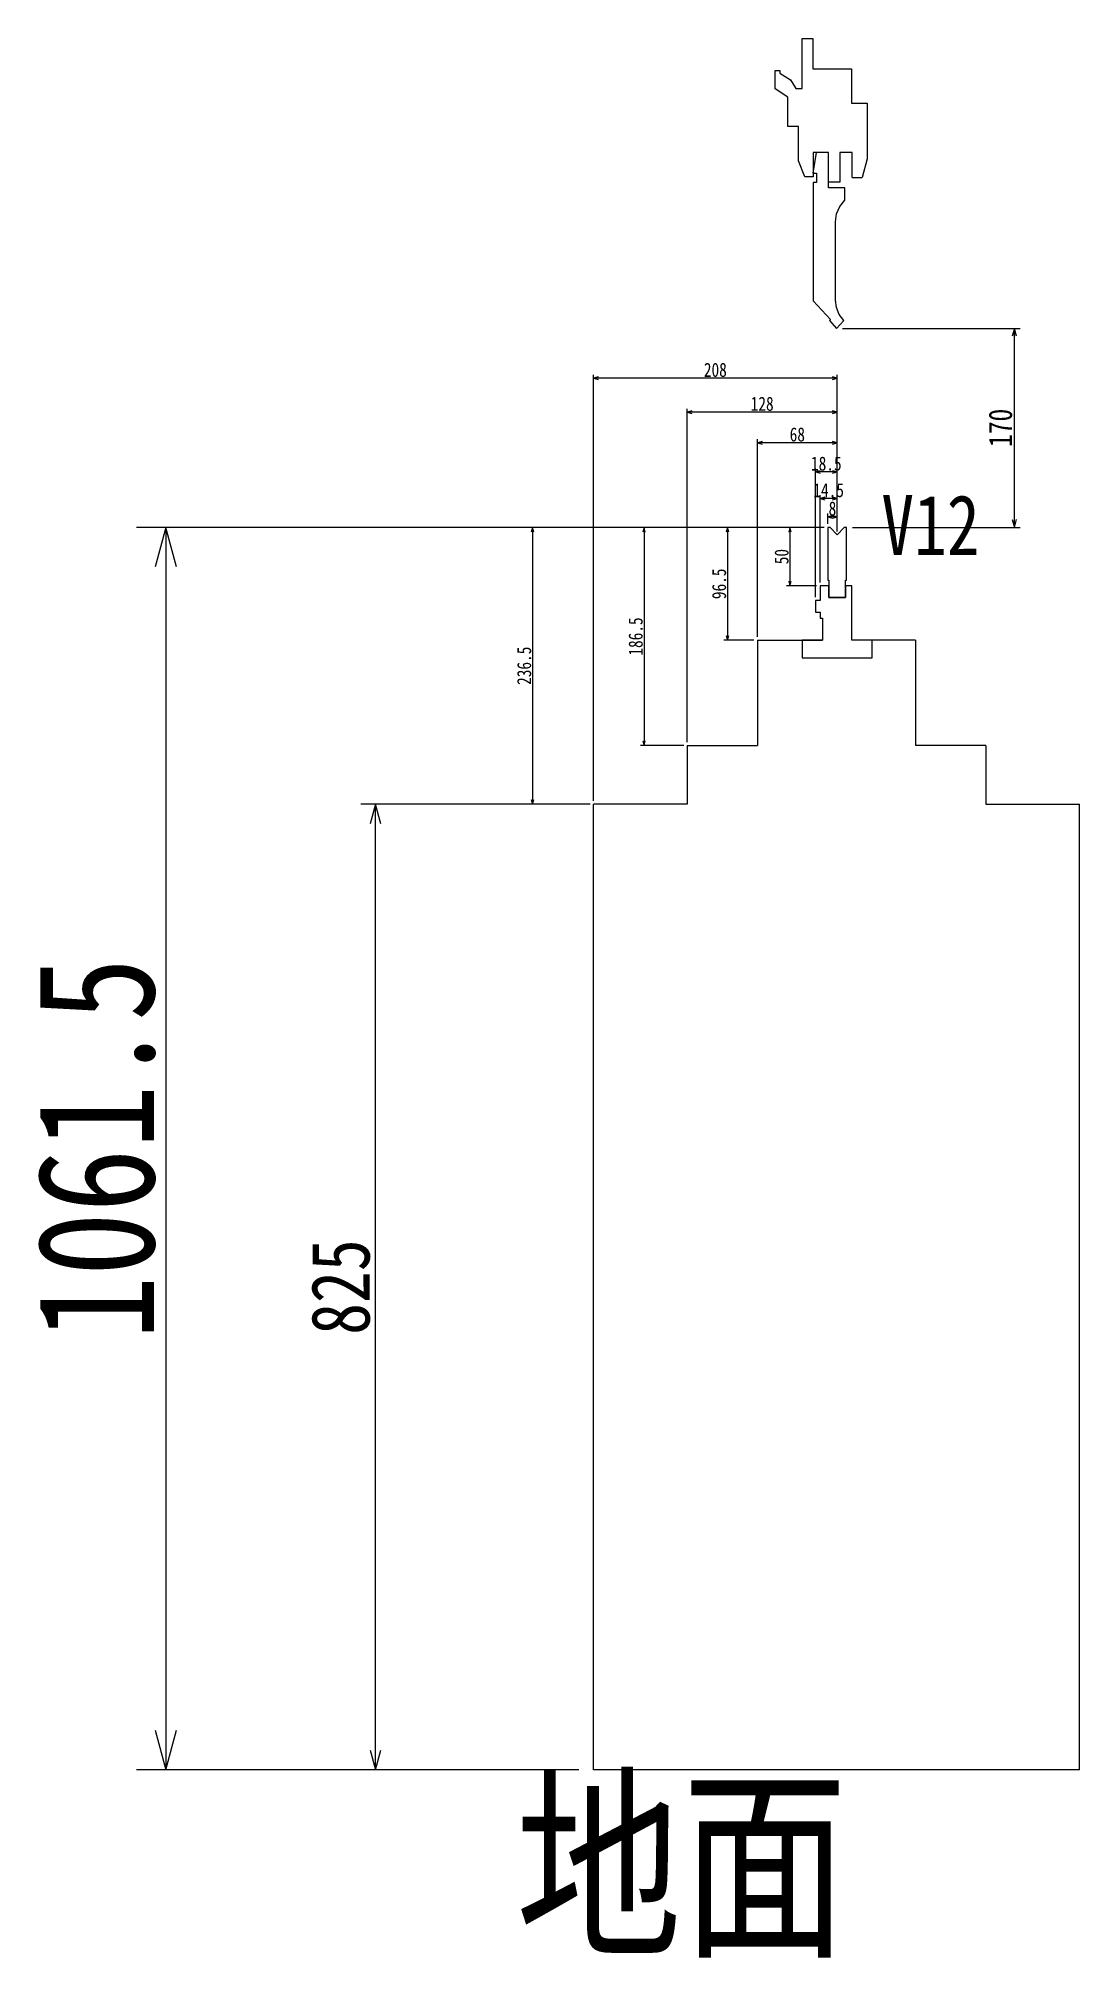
# Model space of a CAD drawing. Extents: x 11 to 900, y -14 to 1625.
import ezdxf
from ezdxf.enums import TextEntityAlignment as Align

# ---------------------------------------------------------------- set-up
doc = ezdxf.new("R2010")
doc.units = 0
doc.layers.get('0').update_dxf_attribs({"linetype": 'CONTINUOUS'})
doc.styles.add('GOTHIC', font='ＭＳ ゴシック')

msp = doc.modelspace()

# ---------------------------------------------------------------- linework, layer by layer
at = {"color": 2, "linetype": 'CONTINUOUS'}
for p, q in [((663.394696, 1582.707365), (663.394696, 1625.395819)), ((663.394696, 1625.395819), (672.501001, 1625.395819)), ((672.501001, 1625.395819), (672.501001, 1599.323298)), ((640.411309, 1582.3456), (640.411309, 1597.890193)), ((640.411309, 1597.890193), (644.390725, 1597.890193)), ((644.390725, 1597.890193), (644.390725, 1595.730907)), ((644.390725, 1595.730907), (653.491377, 1590.078328)), ((672.501001, 1599.323298), (705.311352, 1599.323298)), ((705.311352, 1599.323298), (705.311352, 1569.980396)), ((651.137078, 1575.166825), (640.411309, 1582.3456)), ((651.137078, 1550.009315), (651.137078, 1575.166825)), ((653.491377, 1590.078328), (657.787337, 1582.707365)), ((657.787337, 1582.707365), (663.394696, 1582.707365)), ((705.311352, 1569.980396), (718.708781, 1569.980396)), ((718.708781, 1569.980396), (718.708781, 1522.485053)), ((660.326052, 1550.009315), (651.137078, 1550.009315)), ((660.326052, 1520.67243), (660.326052, 1550.009315)), ((685.692, 1527.766416), (672.691069, 1527.766416)), ((672.691069, 1527.766416), (672.691069, 1507.10624)), ((685.692, 1502.654834), (685.692, 1527.766416)), ((706.145858, 1527.766416), (695.513357, 1527.766416)), ((695.513357, 1527.766416), (695.513357, 1502.654834)), ((706.145858, 1506.524024), (706.145858, 1527.766416)), ((665.696002, 1507.10624), (660.326052, 1520.67243)), ((718.708781, 1522.485053), (714.487757, 1506.524024)), ((672.691069, 1507.10624), (665.696002, 1507.10624)), ((695.513357, 1502.654834), (685.692, 1502.654834)), ((706.145858, 1506.524024), (714.487757, 1506.524024)), ((687.192, 1207.672416), (685.192, 1207.672416)), ((685.192, 1207.672416), (685.192, 1162.673416)), ((693.192, 1201.238416), (687.192, 1207.672416)), ((699.192, 1207.672416), (693.192, 1201.238416)), ((701.192, 1207.672416), (699.192, 1207.672416)), ((701.192, 1162.673416), (701.192, 1207.672416)), ((685.192, 1162.673416), (686.192, 1162.673416)), ((686.192, 1162.673416), (686.192, 1147.673416)), ((700.192, 1147.673416), (700.192, 1162.673416)), ((700.192, 1162.673416), (701.192, 1162.673416)), ((686.192, 1147.673416), (700.192, 1147.673416)), ((625.192, 1111.173416), (680.692, 1111.173416)), ((625.192, 1111.173416), (625.192, 1021.173416)), ((760.192, 1111.173416), (705.692, 1111.173416)), ((760.192, 1111.173416), (760.192, 1021.173416)), ((565.192, 1021.173416), (625.192, 1021.173416)), ((565.192, 1021.173416), (565.192, 971.173416)), ((820.192, 1021.173416), (760.192, 1021.173416)), ((820.192, 1021.173416), (820.192, 971.173416)), ((485.192, 146.173416), (485.192, 971.173416)), ((565.192, 971.173416), (485.192, 971.173416)), ((820.192, 971.173416), (900.192, 971.173416)), ((900.192, 146.173416), (900.192, 971.173416)), ((900.192, 146.173416), (485.192, 146.173416))]:
    msp.add_line(p, q, dxfattribs=at)
at = {"color": 3, "linetype": 'CONTINUOUS'}
for p, q in [((675.306, 1527.766416), (672.534, 1510.266416)), ((685.692, 1527.766416), (675.306, 1527.766416)), ((685.692, 1497.766416), (685.692, 1527.766416)), ((672.534, 1510.266416), (675.692, 1510.266416)), ((675.692, 1510.266416), (675.692, 1502.266416)), ((675.692, 1502.266416), (672.692, 1502.266416)), ((672.692, 1502.266416), (672.692, 1401.319416)), ((699.692, 1497.766416), (685.692, 1497.766416)), ((699.692, 1487.096416), (699.692, 1497.766416)), ((692.627, 1475.539416), (695.361, 1481.805416)), ((695.361, 1481.805416), (699.692, 1487.096416)), ((691.692, 1468.766416), (692.627, 1475.539416)), ((691.692, 1401.766416), (691.692, 1468.766416)), ((672.692, 1401.319416), (687.652, 1385.278416)), ((692.523, 1395.375416), (691.692, 1401.766416)), ((694.958, 1389.410416), (692.523, 1395.375416)), ((687.652, 1385.278416), (686.555, 1384.255416)), ((686.555, 1384.255416), (692.692, 1377.673416)), ((692.692, 1377.673416), (698.839, 1384.265416)), ((698.839, 1384.265416), (694.958, 1389.410416)), ((686.192, 1157.673416), (678.692, 1157.673416)), ((678.692, 1157.673416), (678.692, 1145.173416)), ((686.192, 1147.673416), (686.192, 1157.673416)), ((705.692, 1157.673416), (700.192, 1157.673416)), ((700.192, 1157.673416), (700.192, 1147.673416)), ((705.692, 1111.173416), (705.692, 1157.673416)), ((678.692, 1145.173416), (674.692, 1145.173416)), ((674.692, 1145.173416), (674.692, 1135.173416)), ((674.692, 1135.173416), (678.692, 1135.173416)), ((678.692, 1135.173416), (678.692, 1130.173416)), ((700.192, 1147.673416), (686.192, 1147.673416)), ((678.692, 1130.173416), (680.692, 1130.173416)), ((680.692, 1130.173416), (680.692, 1111.173416)), ((680.692, 1111.173416), (663.192, 1111.173416)), ((663.192, 1111.173416), (663.192, 1096.173416)), ((723.192, 1111.173416), (705.692, 1111.173416)), ((723.192, 1096.173416), (723.192, 1111.173416)), ((663.192, 1096.173416), (723.192, 1096.173416))]:
    msp.add_line(p, q, dxfattribs=at)
at = {"color": 1, "linetype": 'CONTINUOUS'}
for p, q in [((697.692, 1377.673416), (849.560734, 1377.673416)), ((844.560734, 1377.673416), (842.749001, 1370.911936)), ((846.372467, 1370.911936), (844.560734, 1377.673416)), ((844.560734, 1207.672416), (844.560734, 1377.673416)), ((842.749001, 1214.433897), (844.560734, 1207.672416)), ((844.560734, 1207.672416), (846.372467, 1214.433897)), ((706.192, 1207.672416), (849.560734, 1207.672416)), ((472.692, 971.173416), (286.470015, 971.173416)), ((298.970015, 971.173416), (294.440682, 954.269714)), ((303.499348, 954.269714), (298.970015, 971.173416)), ((298.970015, 146.173416), (298.970015, 971.173416)), ((294.440682, 163.077118), (298.970015, 146.173416)), ((298.970015, 146.173416), (303.499348, 163.077118)), ((472.692, 146.173416), (286.470015, 146.173416))]:
    msp.add_line(p, q, dxfattribs=at)
at = {"color": 4, "linetype": 'CONTINUOUS'}
for p, q in [((485.192, 974.173416), (485.192, 1338.054229)), ((489.248889, 1336.141269), (485.192, 1335.054229)), ((485.192, 1335.054229), (489.248889, 1333.967189)), ((693.192, 1335.054229), (485.192, 1335.054229)), ((693.192, 1335.054229), (689.135112, 1336.141269)), ((689.135112, 1333.967189), (693.192, 1335.054229)), ((693.192, 1309.062157), (693.192, 1338.054229)), ((565.192, 1024.173416), (565.192, 1309.062157)), ((569.248889, 1307.149197), (565.192, 1306.062157)), ((565.192, 1306.062157), (569.248889, 1304.975117)), ((693.192, 1306.062157), (565.192, 1306.062157)), ((693.192, 1306.062157), (689.135112, 1307.149197)), ((689.135112, 1304.975117), (693.192, 1306.062157)), ((693.192, 1282.876517), (693.192, 1309.062157)), ((625.192, 1114.173416), (625.192, 1282.876517)), ((629.248889, 1280.963557), (625.192, 1279.876517)), ((625.192, 1279.876517), (629.248889, 1278.789477)), ((693.192, 1279.876517), (625.192, 1279.876517)), ((693.192, 1279.876517), (689.135112, 1280.963557)), ((689.135112, 1278.789477), (693.192, 1279.876517)), ((693.192, 1219.562002), (693.192, 1282.876517)), ((674.692, 1148.173416), (674.692, 1257.980259)), ((678.748889, 1256.067299), (674.692, 1254.980259)), ((674.692, 1254.980259), (678.748889, 1253.893219)), ((693.192, 1254.980259), (674.692, 1254.980259)), ((693.192, 1254.980259), (689.135112, 1256.067299)), ((689.135112, 1253.893219), (693.192, 1254.980259)), ((693.192, 1235.248604), (693.192, 1257.980259)), ((678.692, 1160.673416), (678.692, 1235.248604)), ((682.748889, 1233.335644), (678.692, 1232.248604)), ((678.692, 1232.248604), (682.748889, 1231.161564)), ((693.192, 1232.248604), (678.692, 1232.248604)), ((693.192, 1232.248604), (689.135112, 1233.335644)), ((689.135112, 1231.161564), (693.192, 1232.248604)), ((693.192, 1219.562002), (693.192, 1235.248604)), ((685.192, 1210.672416), (685.192, 1219.562002)), ((689.248889, 1217.649042), (685.192, 1216.562002)), ((685.192, 1216.562002), (689.248889, 1215.474962)), ((693.192, 1216.562002), (685.192, 1216.562002)), ((693.192, 1216.562002), (689.135112, 1217.649042)), ((689.135112, 1215.474962), (693.192, 1216.562002)), ((693.192, 1204.238416), (693.192, 1219.562002)), ((525.305562, 1207.672416), (430.118789, 1207.672416)), ((433.118789, 1207.672416), (432.031749, 1203.615528)), ((434.205829, 1203.615528), (433.118789, 1207.672416)), ((433.118789, 1207.672416), (433.118789, 971.173416)), ((596.556479, 1207.672416), (525.305562, 1207.672416)), ((528.305562, 1207.672416), (527.218522, 1203.615528)), ((529.392602, 1203.615528), (528.305562, 1207.672416)), ((528.305562, 1207.672416), (528.305562, 1021.173416)), ((649.896011, 1207.672416), (596.556479, 1207.672416)), ((599.556479, 1207.672416), (598.469439, 1203.615528)), ((600.643519, 1203.615528), (599.556479, 1207.672416)), ((599.556479, 1207.672416), (599.556479, 1111.173416)), ((682.192, 1207.672416), (649.896011, 1207.672416)), ((652.896011, 1207.672416), (651.808971, 1203.615528)), ((653.983051, 1203.615528), (652.896011, 1207.672416)), ((652.896011, 1207.672416), (652.896011, 1157.673416)), ((675.692, 1157.673416), (649.896011, 1157.673416)), ((651.808971, 1161.730305), (652.896011, 1157.673416)), ((652.896011, 1157.673416), (653.983051, 1161.730305)), ((598.469439, 1115.230305), (599.556479, 1111.173416)), ((599.556479, 1111.173416), (600.643519, 1115.230305)), ((622.192, 1111.173416), (596.556479, 1111.173416)), ((562.192, 1021.173416), (525.305562, 1021.173416)), ((527.218522, 1025.230305), (528.305562, 1021.173416)), ((528.305562, 1021.173416), (529.392602, 1025.230305)), ((482.192, 971.173416), (430.118789, 971.173416)), ((432.031749, 975.230305), (433.118789, 971.173416)), ((433.118789, 971.173416), (434.205829, 975.230305))]:
    msp.add_line(p, q, dxfattribs=at)
at = {"color": 134, "linetype": 'CONTINUOUS'}
for p, q in [((627.896011, 1207.672416), (95, 1207.672416)), ((120, 1207.672416), (110.941333, 1173.865012)), ((129.058667, 1173.865012), (120, 1207.672416)), ((120, 1207.672416), (120, 146.173416)), ((110.941333, 179.98082), (120, 146.173416)), ((120, 146.173416), (129.058667, 179.98082)), ((460.192, 146.173416), (95, 146.173416))]:
    msp.add_line(p, q, dxfattribs=at)

# ---------------------------------------------------------------- texts
at = {"color": 4, "style": 'GOTHIC', "width": 0.8}
for s, p in [('208', (589.192, 1336.254229)), ('128', (629.192, 1307.262157)), ('68', (659.192, 1281.076517)), ('18.5', (683.942, 1256.180259)), ('14.5', (685.942, 1233.448604)), ('8', (689.192, 1217.762002))]:
    msp.add_text(s, height=12, dxfattribs=at).set_placement(p, align=Align.CENTER)
at = {"color": 1, "style": 'GOTHIC', "width": 0.8}
for s, height, p in [('170', 20, (842.560734, 1292.672916)), ('825', 50, (293.970015, 558.673416))]:
    msp.add_text(s, height=height, rotation=90, dxfattribs=at).set_placement(p, align=Align.CENTER)
at = {"color": 7, "style": 'GOTHIC', "width": 0.8}
for s, height, p in [('V12', 51.402177, (730.906598, 1235.377579)), ('地面', 130, (418.718794, 130))]:
    msp.add_text(s, height=height, dxfattribs=at).set_placement(p, align=Align.TOP_LEFT)
at = {"color": 4, "style": 'GOTHIC', "width": 0.8}
for s, p in [('50', (651.696011, 1182.672916)), ('96.5', (598.356479, 1159.422916)), ('186.5', (527.105562, 1114.422916)), ('236.5', (431.918789, 1089.422916))]:
    msp.add_text(s, height=12, rotation=90, dxfattribs=at).set_placement(p, align=Align.CENTER)
at = {"color": 134, "style": 'GOTHIC', "width": 0.8}
msp.add_text('1061.5', height=100, rotation=90, dxfattribs=at).set_placement((110, 676.922916), align=Align.CENTER)

doc.saveas('drawing.dxf')
